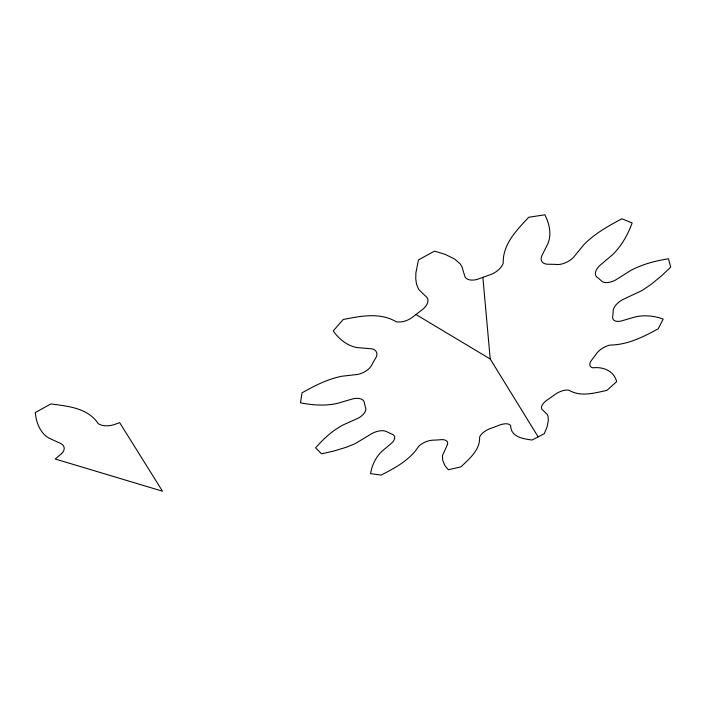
<?xml version="1.0" encoding="UTF-8"?>
<svg xmlns="http://www.w3.org/2000/svg" width="706" height="706" viewBox="0 0 706 706"><rect width="100%" height="100%" fill="white"/><g stroke="black" fill="none" stroke-linecap="round" stroke-linejoin="round"><path stroke-width="1.06" d="M415.958 314.514L411.483 317.982A14.773 8.604 -25.4 0 1 396.101 321.698C379.881 312.105 360.563 316.103 343.231 319.491L333.223 330.902C338.88 338.986 347.211 345.878 357.148 347.581L371.718 348.817A14.296 8.075 -23.4 0 1 376.386 356.662L375.707 357.977A136.752 71.774 -26.9 0 0 371.727 365.126L370.941 366.432A14.191 7.96 -23.1 0 1 357.66 374.427L341.792 376.254C327.593 379.087 314.505 385.776 302 392.845L300.474 402.808C312.52 405.209 325.148 406.1 337.221 403.408L353.141 398.766A13.564 7.263 -22.4 0 1 363.996 401.458L364.314 402.446A136.832 71.853 -26.9 0 0 365.646 407.918L365.823 408.942A13.458 7.148 -22.4 0 1 358.163 418.208L343.266 424.871C332.552 430.475 323.472 438.788 315.6 447.869L321.557 453.817L333.867 451.037L346.178 447.286L355.215 443.642L372.062 433.449A12.849 6.522 -22.8 0 1 385.45 431.128L386.535 431.569A136.911 71.941 -26.9 0 0 392.148 434.181L393.118 434.693A12.761 6.433 -23 0 1 392.192 442.609L381.725 451.522C375.671 457.373 371.824 465.378 370.588 473.673L381.187 475.067C395.219 467.866 409.868 460.038 418.658 446.36A12.329 6.001 -24 0 1 431.207 440.323L432.734 440.191A136.973 72.012 -26.9 0 0 440.844 439.688L442.3 439.626A12.276 5.948 -24.2 0 1 447.498 444.489L442.468 455.591L442.653 460.162L444.806 465.404L448.301 469.746L460.912 466.904C469.243 458.785 480.204 450.093 479.612 437.182A12.108 5.754 -25.6 0 1 488.852 429.116L490.467 428.48A136.999 72.047 -26.9 0 0 499.221 425.197L500.828 424.633A12.108 5.745 -25.8 0 1 510.65 425.541C510.703 437.058 523.358 438.858 532.042 440.032L544.291 433.713L547.071 426.927L548.385 420.432L547.962 415.993L547.079 414.245L541.811 409.162A12.249 5.789 -27.3 0 1 546.029 400.84L547.397 399.834A136.973 72.038 -26.9 0 0 555.022 394.486L556.46 393.516A12.293 5.816 -27.6 0 1 568.904 390.189C580.65 397.24 594.584 393.004 606.931 390.383L616.665 381.637C613.973 370.888 603.206 366.582 592.837 367.826A12.726 6.107 -29 0 1 590.957 361.075L591.787 359.91A136.911 71.986 -26.9 0 0 596.605 353.503L597.541 352.32A12.814 6.177 -29.3 0 1 610.09 345.058C627.502 344.916 643.307 336.921 658.221 328.802L663.181 319.077C654.303 315.785 644.446 314.85 635.179 316.932L620.803 321.124A13.449 6.681 -30.5 0 1 612.631 317.832L612.658 316.756A136.832 71.906 -26.8 0 0 613.179 310.719L613.337 309.581A13.564 6.786 -30.7 0 1 622.868 299.529L642.063 290.519L650.658 284.712L661.204 276.134L670.7 267.159L668.485 258.793C655.283 260.867 642.063 264.273 630.29 270.733L615.632 279.991A14.235 7.448 -31.3 0 1 602.474 281.738L601.583 281.067A136.743 71.818 -26.8 0 0 597.011 277.149L596.217 276.381A14.341 7.572 -31.4 0 1 599.482 265.818L612.64 254.619C621.651 245.9 627.828 234.621 632.152 222.946L621.933 218.798C608.325 225.938 594.62 233.668 583.8 244.744L573.537 257.302A14.835 8.234 -30.9 0 1 558.808 264.494L557.14 264.503A136.69 71.747 -26.9 0 0 548.209 264.247L546.594 264.15A14.897 8.331 -30.7 0 1 541.564 256.278L548.05 243.349C551.695 234.013 549.374 223.387 544.803 214.8L528.715 217.28C516.783 230.05 502.61 244.223 503.228 263.144A15.055 8.719 -28.9 0 1 491.87 274.087L477.344 279.347A15.047 8.746 -28.5 0 1 465.033 276.946L461.839 266.436L460.162 263.797L454.717 259.12L445.336 254.425L434.552 251.133L418.473 259.879L415.922 272.631L415.746 278.623L416.469 284.033L418.614 289.328L427.148 297.685A14.835 8.657 -25.8 0 1 423.326 308.857L415.958 314.514L490.22 359.001L538.157 436.873M482.869 277.334L490.22 359.001M61.625 453.667L55.174 458.988L162.495 491.2L119.658 422.629L113.895 424.738A15.55 8.843 -14.4 0 1 98.16 423.6C87.879 407.847 67.758 406.197 50.885 403.929L35.3 412.516C36.094 422.197 39.933 432.69 48.626 437.914L61.519 443.924A15.638 8.569 -12.6 0 1 61.625 453.667"/></g></svg>
